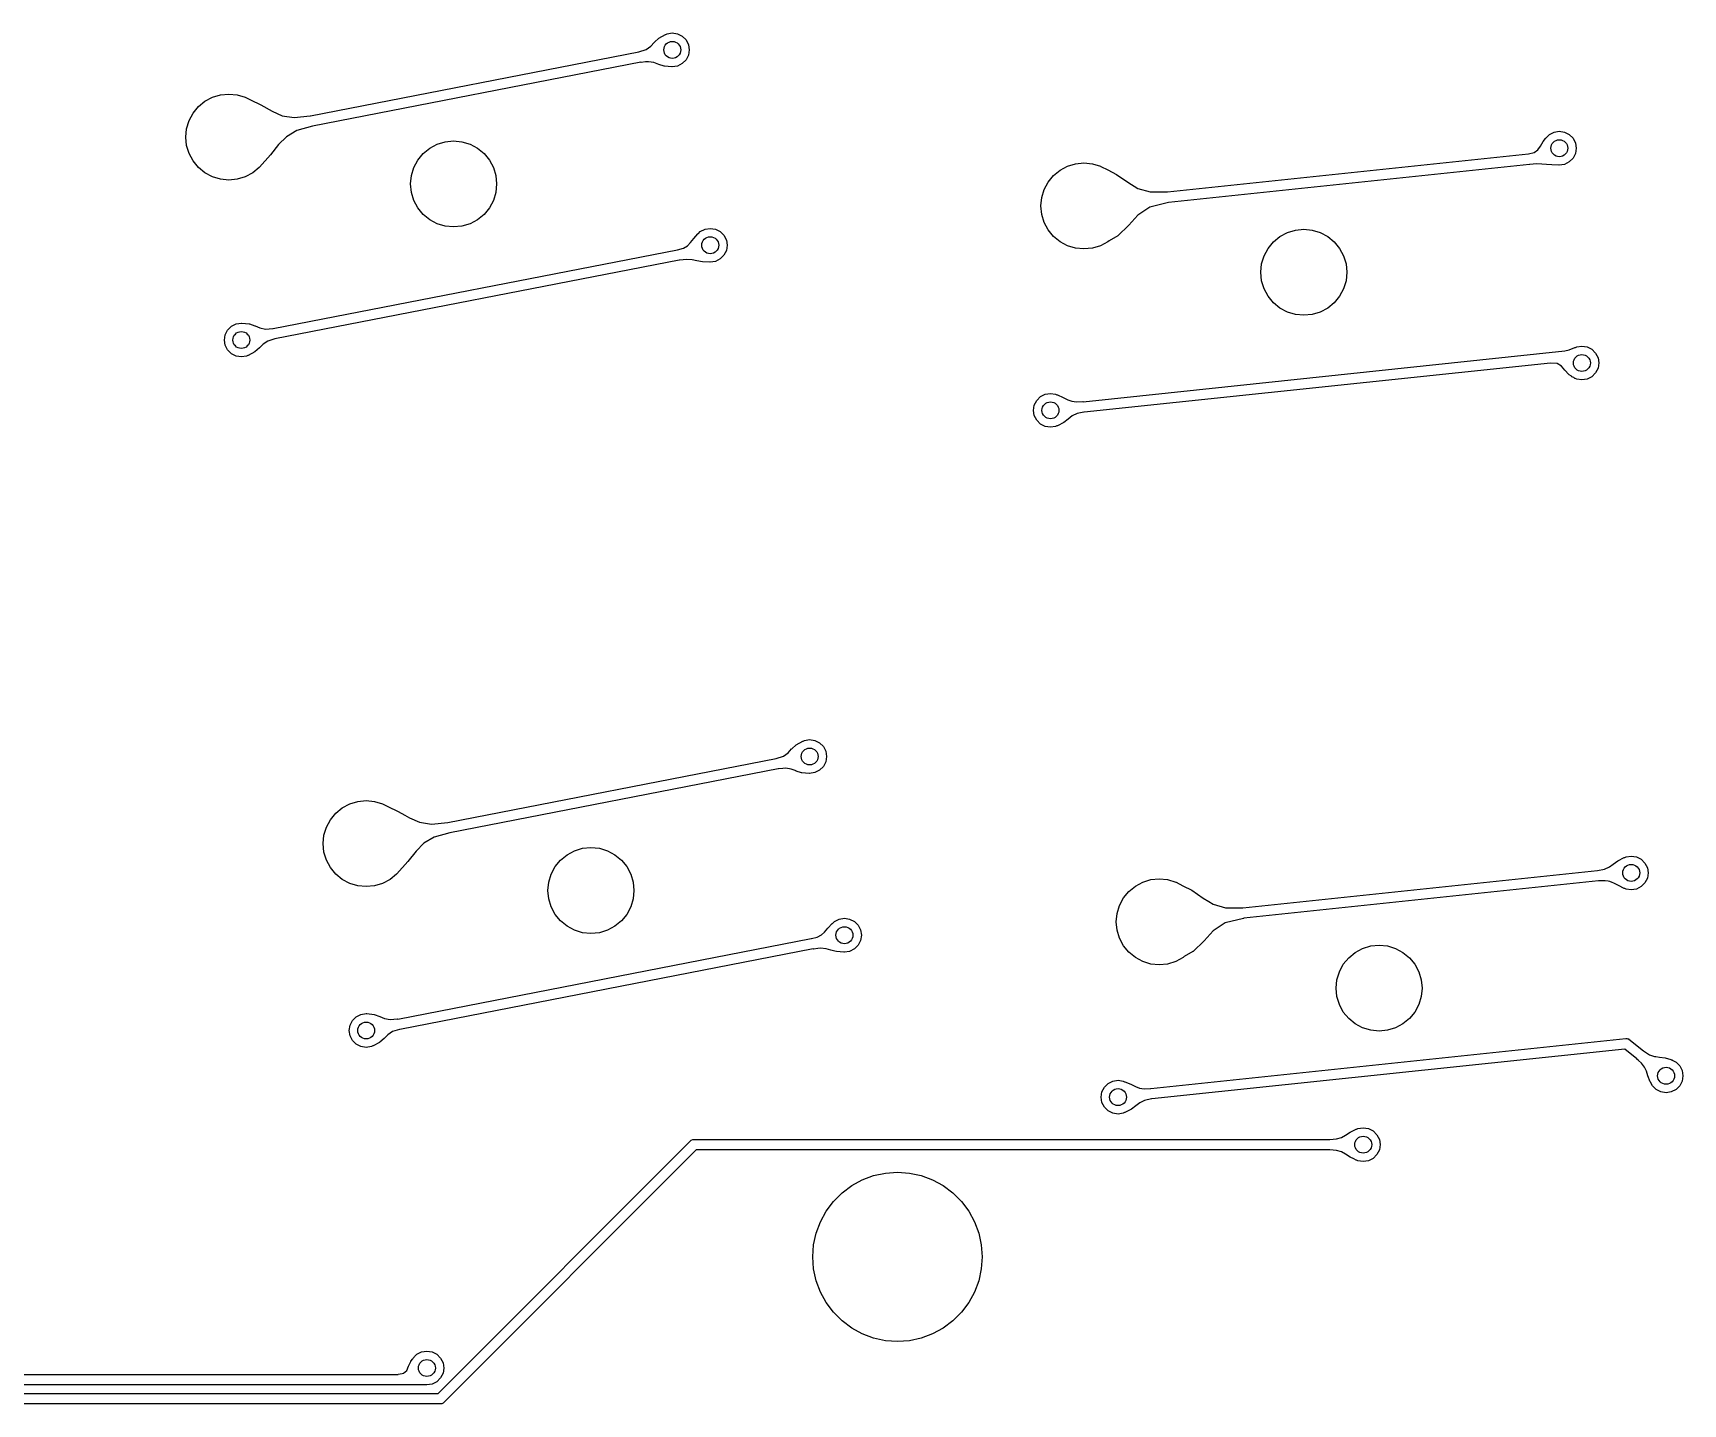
# Model space of a CAD drawing. Extents: x 95 to 380, y -206 to -92.
# Drawn here: x 341.39 to 380.36, y -153.58 to -121.2 of the extents above; entities that cross this region are included whole.
import ezdxf

# ---------------------------------------------------------------- set-up
doc = ezdxf.new("R2010")
doc.units = 0
doc.layers.add('BLACK', color=7, linetype='CONTINUOUS')

msp = doc.modelspace()

# ---------------------------------------------------------------- linework, layer by layer
at = {"layer": 'BLACK', "linetype": 'CONTINUOUS'}
for p, q in [((355.872881, -121.589011), (355.98262, -121.50981)), ((355.98262, -121.50981), (356.067594, -121.417843)), ((356.067594, -121.417843), (356.068223, -121.417213)), ((356.068223, -121.417213), (356.171274, -121.321577)), ((356.171274, -121.321577), (356.173542, -121.31993)), ((356.173542, -121.31993), (356.328006, -121.233971)), ((356.328006, -121.233971), (356.336901, -121.232944)), ((356.336901, -121.232944), (356.336978, -121.233005)), ((356.336978, -121.233005), (356.368917, -121.216732)), ((356.368917, -121.216732), (356.492524, -121.197155)), ((356.492524, -121.197155), (356.616131, -121.216732)), ((356.616131, -121.216732), (356.727638, -121.273548)), ((356.727638, -121.273548), (356.816131, -121.362041)), ((356.816131, -121.362041), (356.872947, -121.473548)), ((356.872947, -121.473548), (356.892524, -121.597155)), ((347.949667, -123.154177), (355.702338, -121.645397)), ((355.746692, -121.889013), (347.9943, -123.397738)), ((355.702338, -121.645397), (355.704941, -121.643437)), ((355.704941, -121.643437), (355.872881, -121.589011)), ((355.753321, -121.891077), (355.746692, -121.889013)), ((355.856636, -121.881658), (355.753321, -121.891077)), ((355.92711, -121.875233), (355.856636, -121.881658)), ((355.927111, -121.875233), (355.92711, -121.875233)), ((356.0582, -121.897835), (355.927111, -121.875233)), ((356.058202, -121.897836), (356.0582, -121.897835)), ((356.171796, -121.939238), (356.058202, -121.897836)), ((356.172432, -121.939449), (356.171796, -121.939238)), ((356.303758, -121.978954), (356.172432, -121.939449)), ((356.727638, -121.920762), (356.616131, -121.977578)), ((356.816131, -121.832269), (356.727638, -121.920762)), ((356.872947, -121.720762), (356.816131, -121.832269)), ((356.892524, -121.597155), (356.872947, -121.720762)), ((356.306019, -121.979397), (356.303758, -121.978954)), ((356.479746, -121.995938), (356.306019, -121.979397)), ((356.480826, -121.995991), (356.479746, -121.995938)), ((356.482034, -121.995493), (356.480826, -121.995991)), ((356.492524, -121.997155), (356.482034, -121.995493)), ((356.616131, -121.977578), (356.492524, -121.997155)), ((345.45398, -122.810145), (345.629633, -122.716256)), ((345.629633, -122.716256), (345.820227, -122.65844)), ((345.820227, -122.65844), (346.018439, -122.638918)), ((346.018439, -122.638918), (346.216651, -122.65844)), ((346.216651, -122.65844), (346.407245, -122.716256)), ((346.407245, -122.716256), (346.416788, -122.721357)), ((346.416788, -122.721357), (346.417794, -122.721358)), ((346.417794, -122.721358), (346.418386, -122.721624)), ((346.418386, -122.721624), (346.527972, -122.774422)), ((345.079777, -123.266112), (345.173666, -123.090459)), ((345.173666, -123.090459), (345.300019, -122.936498)), ((345.300019, -122.936498), (345.45398, -122.810145)), ((346.527972, -122.774422), (346.772038, -122.892013)), ((346.772038, -122.892013), (346.772711, -122.892366)), ((346.772711, -122.892366), (347.039623, -123.044)), ((347.039623, -123.044), (347.279004, -123.151358)), ((345.002439, -123.654918), (345.021961, -123.456706)), ((345.021961, -123.456706), (345.079777, -123.266112)), ((347.279004, -123.151358), (347.560579, -123.1939)), ((347.622541, -123.503533), (347.377661, -123.64651)), ((347.560579, -123.1939), (347.943702, -123.15243)), ((347.622549, -123.503529), (347.622541, -123.503533)), ((347.991727, -123.399599), (347.622549, -123.503529)), ((347.943702, -123.15243), (347.949667, -123.154177)), ((347.9943, -123.397738), (347.991727, -123.399599)), ((377.317283, -123.538411), (377.44089, -123.518834)), ((377.44089, -123.518834), (377.564497, -123.538411)), ((345.021961, -123.85313), (345.002439, -123.654918)), ((345.079777, -124.043724), (345.021961, -123.85313)), ((347.196023, -123.833737), (347.006455, -124.073021)), ((347.377659, -123.646512), (347.196023, -123.833737)), ((347.377661, -123.64651), (347.377659, -123.646512)), ((350.762812, -123.917519), (350.938465, -123.82363)), ((350.938465, -123.82363), (351.129059, -123.765814)), ((351.129059, -123.765814), (351.327271, -123.746292)), ((351.327271, -123.746292), (351.525483, -123.765814)), ((351.525483, -123.765814), (351.716077, -123.82363)), ((351.716077, -123.82363), (351.89173, -123.917519)), ((376.933511, -123.956028), (376.992293, -123.868276)), ((376.992293, -123.868276), (377.056013, -123.76098)), ((377.056013, -123.76098), (377.056998, -123.759571)), ((377.056998, -123.759571), (377.114411, -123.689355)), ((377.114411, -123.689355), (377.117283, -123.68372)), ((377.117283, -123.68372), (377.126807, -123.674195)), ((377.126807, -123.674195), (377.149877, -123.645982)), ((377.149877, -123.645982), (377.157766, -123.641747)), ((377.157766, -123.641747), (377.15891, -123.642092)), ((377.15891, -123.642092), (377.205776, -123.595227)), ((377.205776, -123.595227), (377.317283, -123.538411)), ((377.564497, -123.538411), (377.676004, -123.595227)), ((377.676004, -123.595227), (377.764497, -123.68372)), ((377.764497, -123.68372), (377.821313, -123.795227)), ((377.821313, -123.795227), (377.84089, -123.918834)), ((345.173666, -124.219377), (345.079777, -124.043724)), ((345.300019, -124.373338), (345.173666, -124.219377)), ((347.00599, -124.073572), (346.7451, -124.364158)), ((347.006455, -124.073021), (347.00599, -124.073572)), ((350.388609, -124.373486), (350.482498, -124.197833)), ((350.482498, -124.197833), (350.608851, -124.043872)), ((350.608851, -124.043872), (350.762812, -123.917519)), ((351.89173, -123.917519), (352.045691, -124.043872)), ((352.045691, -124.043872), (352.172044, -124.197833)), ((352.172044, -124.197833), (352.265933, -124.373486)), ((365.826223, -124.343812), (366.016817, -124.285996)), ((366.016817, -124.285996), (366.215029, -124.266474)), ((366.215029, -124.266474), (366.413241, -124.285996)), ((366.413241, -124.285996), (366.603835, -124.343812)), ((368.187013, -124.951496), (376.710996, -124.05373)), ((376.735201, -124.300153), (368.211336, -125.197906)), ((376.710996, -124.05373), (376.713814, -124.051948)), ((376.713814, -124.051948), (376.848053, -124.019415)), ((376.741289, -124.302177), (376.735201, -124.300153)), ((376.90557, -124.290364), (376.741289, -124.302177)), ((376.848053, -124.019415), (376.933511, -123.956028)), ((376.905584, -124.290364), (376.90557, -124.290364)), ((377.030572, -124.29251), (376.905584, -124.290364)), ((377.030585, -124.29251), (377.030572, -124.29251)), ((377.030587, -124.292511), (377.030585, -124.29251)), ((377.030592, -124.292511), (377.030587, -124.292511)), ((377.030599, -124.292512), (377.030592, -124.292511)), ((377.138845, -124.302548), (377.030599, -124.292512)), ((377.138898, -124.30255), (377.138845, -124.302548)), ((377.138898, -124.302553), (377.138898, -124.30255)), ((377.264037, -124.313588), (377.138898, -124.302553)), ((377.564497, -124.299257), (377.44089, -124.318834)), ((377.676004, -124.242441), (377.564497, -124.299257)), ((377.764497, -124.153948), (377.676004, -124.242441)), ((377.821313, -124.042441), (377.764497, -124.153948)), ((377.84089, -123.918834), (377.821313, -124.042441)), ((345.45398, -124.499691), (345.300019, -124.373338)), ((345.629633, -124.59358), (345.45398, -124.499691)), ((345.820227, -124.651396), (345.629633, -124.59358)), ((346.018439, -124.670918), (345.820227, -124.651396)), ((346.216651, -124.651396), (346.018439, -124.670918)), ((346.407245, -124.59358), (346.216651, -124.651396)), ((346.582898, -124.499691), (346.407245, -124.59358)), ((346.736859, -124.373338), (346.582898, -124.499691)), ((346.743935, -124.364715), (346.736859, -124.373338)), ((346.7451, -124.364158), (346.743935, -124.364715)), ((350.311271, -124.762292), (350.330793, -124.56408)), ((350.330793, -124.56408), (350.388609, -124.373486)), ((352.265933, -124.373486), (352.323749, -124.56408)), ((352.323749, -124.56408), (352.343271, -124.762292)), ((365.370256, -124.718015), (365.496609, -124.564054)), ((365.496609, -124.564054), (365.65057, -124.437701)), ((365.65057, -124.437701), (365.826223, -124.343812)), ((366.603835, -124.343812), (366.613882, -124.349182)), ((366.613882, -124.349182), (366.614273, -124.349183)), ((366.614273, -124.349183), (366.615107, -124.349569)), ((366.615107, -124.349569), (366.775496, -124.431479)), ((366.775496, -124.431479), (366.983219, -124.537562)), ((366.983219, -124.537562), (366.984463, -124.538299)), ((366.984463, -124.538299), (367.252414, -124.720364)), ((377.264719, -124.313628), (377.264037, -124.313588)), ((377.428873, -124.318478), (377.264719, -124.313628)), ((377.42919, -124.318483), (377.428873, -124.318478)), ((377.431826, -124.317398), (377.42919, -124.318483)), ((377.44089, -124.318834), (377.431826, -124.317398)), ((350.330793, -124.960504), (350.311271, -124.762292)), ((350.388609, -125.151098), (350.330793, -124.960504)), ((352.323749, -124.960504), (352.265933, -125.151098)), ((352.343271, -124.762292), (352.323749, -124.960504)), ((365.199029, -125.282474), (365.218551, -125.084262)), ((365.218551, -125.084262), (365.276367, -124.893668)), ((365.276367, -124.893668), (365.370256, -124.718015)), ((367.252414, -124.720364), (367.489733, -124.866317)), ((367.489733, -124.866317), (367.776071, -124.950842)), ((367.776071, -124.950842), (368.181096, -124.949075)), ((368.181096, -124.949075), (368.187013, -124.951496)), ((350.482498, -125.326751), (350.388609, -125.151098)), ((350.608851, -125.480712), (350.482498, -125.326751)), ((352.172044, -125.326751), (352.045691, -125.480712)), ((352.265933, -125.151098), (352.172044, -125.326751)), ((365.218551, -125.480686), (365.199029, -125.282474)), ((367.768258, -125.30798), (367.488834, -125.497647)), ((368.207894, -125.200091), (367.768258, -125.30798)), ((368.211336, -125.197906), (368.207894, -125.200091)), ((350.762812, -125.607065), (350.608851, -125.480712)), ((350.938465, -125.700954), (350.762812, -125.607065)), ((351.129059, -125.75877), (350.938465, -125.700954)), ((351.327271, -125.778292), (351.129059, -125.75877)), ((351.525483, -125.75877), (351.327271, -125.778292)), ((351.716077, -125.700954), (351.525483, -125.75877)), ((351.89173, -125.607065), (351.716077, -125.700954)), ((352.045691, -125.480712), (351.89173, -125.607065)), ((357.15421, -125.887199), (357.265717, -125.830383)), ((357.265717, -125.830383), (357.389324, -125.810806)), ((357.389324, -125.810806), (357.512931, -125.830383)), ((357.512931, -125.830383), (357.624438, -125.887199)), ((365.276367, -125.67128), (365.218551, -125.480686)), ((365.370256, -125.846933), (365.276367, -125.67128)), ((365.496609, -126.000894), (365.370256, -125.846933)), ((367.272531, -125.734753), (367.01443, -125.985358)), ((367.273025, -125.734244), (367.272531, -125.734753)), ((367.488834, -125.497647), (367.273025, -125.734244)), ((371.01834, -125.909662), (371.208934, -125.851846)), ((371.208934, -125.851846), (371.407146, -125.832324)), ((371.407146, -125.832324), (371.605358, -125.851846)), ((371.605358, -125.851846), (371.795952, -125.909662)), ((356.755691, -126.277833), (356.851797, -126.220818)), ((356.851797, -126.220818), (356.922777, -126.145826)), ((356.922777, -126.145826), (356.997686, -126.049658)), ((356.997686, -126.049658), (356.998163, -126.049089)), ((356.998163, -126.049089), (357.098252, -125.937164)), ((357.098252, -125.937164), (357.10632, -125.933282)), ((357.10632, -125.933282), (357.107658, -125.93375)), ((357.107658, -125.93375), (357.15421, -125.887199)), ((357.624438, -125.887199), (357.712931, -125.975692)), ((357.712931, -125.975692), (357.769747, -126.087199)), ((357.769747, -126.087199), (357.789324, -126.210806)), ((357.789324, -126.210806), (357.769747, -126.334413)), ((365.65057, -126.127247), (365.496609, -126.000894)), ((365.826223, -126.221136), (365.65057, -126.127247)), ((366.016817, -126.278952), (365.826223, -126.221136)), ((366.603835, -126.221136), (366.413241, -126.278952)), ((366.779488, -126.127247), (366.603835, -126.221136)), ((366.806957, -126.104703), (366.779488, -126.127247)), ((367.012098, -125.987115), (366.806957, -126.104703)), ((367.01443, -125.985358), (367.012098, -125.987115)), ((370.562373, -126.283865), (370.688726, -126.129904)), ((370.688726, -126.129904), (370.842687, -126.003551)), ((370.842687, -126.003551), (371.01834, -125.909662)), ((371.795952, -125.909662), (371.971605, -126.003551)), ((371.971605, -126.003551), (372.125566, -126.129904)), ((372.125566, -126.129904), (372.251919, -126.283865)), ((347.064746, -128.177102), (356.613522, -126.318888)), ((356.657236, -126.562628), (347.108639, -128.420807)), ((356.613522, -126.318888), (356.615535, -126.317432)), ((356.615535, -126.317432), (356.755691, -126.277833)), ((356.663723, -126.564419), (356.657236, -126.562628)), ((356.833114, -126.543417), (356.663723, -126.564419)), ((356.833115, -126.543417), (356.833114, -126.543417)), ((356.962304, -126.551209), (356.833115, -126.543417)), ((356.962308, -126.551209), (356.962304, -126.551209)), ((356.962316, -126.551211), (356.962308, -126.551209)), ((357.074896, -126.574652), (356.962316, -126.551211)), ((357.075111, -126.574695), (357.074896, -126.574652)), ((357.205124, -126.599229), (357.075111, -126.574695)), ((357.206566, -126.599409), (357.205124, -126.599229)), ((357.376926, -126.610032), (357.206566, -126.599409)), ((357.377625, -126.610055), (357.376926, -126.610032)), ((357.379558, -126.609259), (357.377625, -126.610055)), ((357.389324, -126.610806), (357.379558, -126.609259)), ((357.512931, -126.591229), (357.389324, -126.610806)), ((357.624438, -126.534413), (357.512931, -126.591229)), ((357.712931, -126.44592), (357.624438, -126.534413)), ((357.769747, -126.334413), (357.712931, -126.44592)), ((366.215029, -126.298474), (366.016817, -126.278952)), ((366.413241, -126.278952), (366.215029, -126.298474)), ((370.410668, -126.650112), (370.468484, -126.459518)), ((370.468484, -126.459518), (370.562373, -126.283865)), ((372.251919, -126.283865), (372.345808, -126.459518)), ((372.345808, -126.459518), (372.403624, -126.650112)), ((370.391146, -126.848324), (370.410668, -126.650112)), ((370.410668, -127.046536), (370.391146, -126.848324)), ((372.403624, -126.650112), (372.423146, -126.848324)), ((372.423146, -126.848324), (372.403624, -127.046536)), ((370.468484, -127.23713), (370.410668, -127.046536)), ((370.562373, -127.412783), (370.468484, -127.23713)), ((370.688726, -127.566744), (370.562373, -127.412783)), ((372.251919, -127.412783), (372.125566, -127.566744)), ((372.345808, -127.23713), (372.251919, -127.412783)), ((372.403624, -127.046536), (372.345808, -127.23713)), ((370.842687, -127.693097), (370.688726, -127.566744)), ((371.01834, -127.786986), (370.842687, -127.693097)), ((371.208934, -127.844802), (371.01834, -127.786986)), ((371.795952, -127.786986), (371.605358, -127.844802)), ((371.971605, -127.693097), (371.795952, -127.786986)), ((372.125566, -127.566744), (371.971605, -127.693097)), ((345.990968, -128.212876), (346.079461, -128.124383)), ((346.079461, -128.124383), (346.190968, -128.067567)), ((346.190968, -128.067567), (346.314575, -128.04799)), ((346.314575, -128.04799), (346.325312, -128.04969)), ((346.325312, -128.04969), (346.326272, -128.049296)), ((346.326272, -128.049296), (346.327471, -128.049361)), ((346.327471, -128.049361), (346.502433, -128.067968)), ((346.502433, -128.067968), (346.504955, -128.068523)), ((346.504955, -128.068523), (346.636628, -128.113255)), ((346.636628, -128.113255), (346.637368, -128.113535)), ((346.637368, -128.113535), (346.751105, -128.161216)), ((346.751105, -128.161216), (346.882702, -128.188992)), ((346.882702, -128.188992), (347.058059, -128.17494)), ((347.058059, -128.17494), (347.064746, -128.177102)), ((371.407146, -127.864324), (371.208934, -127.844802)), ((371.605358, -127.844802), (371.407146, -127.864324)), ((345.914575, -128.44799), (345.934152, -128.324383)), ((345.934152, -128.571597), (345.914575, -128.44799)), ((345.934152, -128.324383), (345.990968, -128.212876)), ((345.990968, -128.683104), (345.934152, -128.571597)), ((346.827787, -128.549051), (346.740496, -128.635173)), ((346.827789, -128.549049), (346.827787, -128.549051)), ((346.827792, -128.549047), (346.827789, -128.549049)), ((346.939067, -128.474805), (346.827792, -128.549047)), ((346.939068, -128.474804), (346.939067, -128.474805)), ((346.939071, -128.474803), (346.939068, -128.474804)), ((347.10619, -128.422631), (346.939071, -128.474803)), ((347.108639, -128.420807), (347.10619, -128.422631)), ((377.850382, -128.610474), (377.973989, -128.590897)), ((377.973989, -128.590897), (378.097596, -128.610474)), ((346.079461, -128.771597), (345.990968, -128.683104)), ((346.190968, -128.828413), (346.079461, -128.771597)), ((346.314575, -128.84799), (346.190968, -128.828413)), ((346.438182, -128.828413), (346.314575, -128.84799)), ((346.470006, -128.812197), (346.438182, -128.828413)), ((346.47013, -128.812297), (346.470006, -128.812197)), ((346.479036, -128.811365), (346.47013, -128.812297)), ((346.633102, -128.727811), (346.479036, -128.811365)), ((346.635182, -128.726372), (346.633102, -128.727811)), ((346.739937, -128.63569), (346.635182, -128.726372)), ((346.740496, -128.635173), (346.739937, -128.63569)), ((366.193805, -129.904508), (377.571748, -128.706414)), ((377.571748, -128.706414), (377.674287, -128.677586)), ((377.674287, -128.677586), (377.810304, -128.625415)), ((377.810304, -128.625415), (377.819254, -128.625652)), ((377.819254, -128.625652), (377.819699, -128.626107)), ((377.819699, -128.626107), (377.850382, -128.610474)), ((378.097596, -128.610474), (378.209103, -128.66729)), ((378.209103, -128.66729), (378.297596, -128.755783)), ((378.297596, -128.755783), (378.354412, -128.86729)), ((378.354412, -128.86729), (378.373989, -128.990897)), ((377.229448, -128.991429), (366.216701, -130.151068)), ((377.236107, -128.994738), (377.229448, -128.991429)), ((377.390528, -129.005322), (377.236107, -128.994738)), ((377.390529, -129.005322), (377.390528, -129.005322)), ((377.39053, -129.005323), (377.390529, -129.005322)), ((377.49272, -129.068775), (377.39053, -129.005323)), ((377.492721, -129.068776), (377.49272, -129.068775)), ((377.572086, -129.163036), (377.492721, -129.068776)), ((377.572439, -129.163436), (377.572086, -129.163036)), ((377.667416, -129.266322), (377.572439, -129.163436)), ((377.669922, -129.268375), (377.667416, -129.266322)), ((377.728412, -129.304041), (377.669922, -129.268375)), ((377.738875, -129.314504), (377.728412, -129.304041)), ((377.779594, -129.335251), (377.738875, -129.314504)), ((377.809271, -129.353348), (377.779594, -129.335251)), ((377.810861, -129.354159), (377.809271, -129.353348)), ((377.816726, -129.354171), (377.810861, -129.354159)), ((377.850382, -129.37132), (377.816726, -129.354171)), ((378.209103, -129.314504), (378.097596, -129.37132)), ((378.297596, -129.226011), (378.209103, -129.314504)), ((378.354412, -129.114504), (378.297596, -129.226011)), ((378.373989, -128.990897), (378.354412, -129.114504)), ((365.186988, -129.785442), (365.298495, -129.728626)), ((365.298495, -129.728626), (365.422102, -129.709049)), ((365.422102, -129.709049), (365.545709, -129.728626)), ((365.545709, -129.728626), (365.576755, -129.744445)), ((365.576755, -129.744445), (365.576874, -129.744327)), ((365.576874, -129.744327), (365.585829, -129.744346)), ((365.585829, -129.744346), (365.58617, -129.744495)), ((365.58617, -129.744495), (365.723412, -129.806879)), ((377.973989, -129.390897), (377.850382, -129.37132)), ((378.097596, -129.37132), (377.973989, -129.390897)), ((365.022102, -130.109049), (365.041679, -129.985442)), ((365.041679, -130.232656), (365.022102, -130.109049)), ((365.041679, -129.985442), (365.098495, -129.873935)), ((365.098495, -129.873935), (365.186988, -129.785442)), ((365.723412, -129.806879), (365.723647, -129.80699)), ((365.723647, -129.80699), (365.83094, -129.859556)), ((365.83094, -129.859556), (365.926503, -129.894678)), ((365.926503, -129.894678), (366.039363, -129.909631)), ((366.039363, -129.909631), (366.187596, -129.902289)), ((366.187596, -129.902289), (366.193805, -129.904508)), ((365.098495, -130.344163), (365.041679, -130.232656)), ((365.186988, -130.432656), (365.098495, -130.344163)), ((365.298495, -130.489472), (365.186988, -130.432656)), ((365.422102, -130.509049), (365.298495, -130.489472)), ((365.545709, -130.489472), (365.422102, -130.509049)), ((365.577349, -130.47335), (365.545709, -130.489472)), ((365.577542, -130.473512), (365.577349, -130.47335)), ((365.586464, -130.472746), (365.577542, -130.473512)), ((365.73624, -130.395082), (365.586464, -130.472746)), ((365.737872, -130.394056), (365.73624, -130.395082)), ((365.844741, -130.313936), (365.737872, -130.394056)), ((365.844922, -130.313798), (365.844741, -130.313936)), ((365.936604, -130.242231), (365.844922, -130.313798)), ((366.050522, -130.185744), (365.936604, -130.242231)), ((366.050527, -130.185742), (366.050522, -130.185744)), ((366.214364, -130.152486), (366.050527, -130.185742)), ((366.216701, -130.151068), (366.214364, -130.152486)), ((359.417293, -138.007597), (359.571757, -137.921637)), ((359.571757, -137.921637), (359.580652, -137.92061)), ((359.580652, -137.92061), (359.580729, -137.920671)), ((359.580729, -137.920671), (359.612668, -137.904398)), ((359.612668, -137.904398), (359.736275, -137.884821)), ((359.736275, -137.884821), (359.859882, -137.904398)), ((359.859882, -137.904398), (359.971389, -137.961214)), ((351.193407, -139.841845), (358.94609, -138.333063)), ((358.94609, -138.333063), (358.948692, -138.331104)), ((358.948692, -138.331104), (359.116632, -138.276678)), ((359.116632, -138.276678), (359.226371, -138.197476)), ((359.226371, -138.197476), (359.226375, -138.197471)), ((359.226375, -138.197471), (359.226379, -138.197468)), ((359.226379, -138.197468), (359.31134, -138.105516)), ((359.31134, -138.105516), (359.311974, -138.10488)), ((359.311974, -138.10488), (359.415025, -138.009244)), ((359.415025, -138.009244), (359.417293, -138.007597)), ((359.971389, -137.961214), (360.059882, -138.049707)), ((360.059882, -138.049707), (360.116698, -138.161214)), ((360.116698, -138.161214), (360.136275, -138.284821)), ((360.136275, -138.284821), (360.116698, -138.408428)), ((358.990442, -138.576679), (351.238041, -140.085407)), ((358.997072, -138.578744), (358.990442, -138.576679)), ((359.100387, -138.569325), (358.997072, -138.578744)), ((359.170861, -138.5629), (359.100387, -138.569325)), ((359.170862, -138.5629), (359.170861, -138.5629)), ((359.301951, -138.585501), (359.170862, -138.5629)), ((359.415552, -138.626907), (359.301949, -138.585501)), ((359.301949, -138.585501), (359.301951, -138.585501)), ((359.416189, -138.627118), (359.415552, -138.626907)), ((359.547509, -138.66662), (359.416189, -138.627118)), ((359.54977, -138.667063), (359.547509, -138.66662)), ((359.723497, -138.683604), (359.54977, -138.667063)), ((359.724577, -138.683657), (359.723497, -138.683604)), ((359.725785, -138.683159), (359.724577, -138.683657)), ((359.736275, -138.684821), (359.725785, -138.683159)), ((359.859882, -138.665244), (359.736275, -138.684821)), ((359.971389, -138.608428), (359.859882, -138.665244)), ((360.059882, -138.519935), (359.971389, -138.608428)), ((360.116698, -138.408428), (360.059882, -138.519935)), ((348.543761, -139.624171), (348.697722, -139.497818)), ((348.697722, -139.497818), (348.873375, -139.403929)), ((348.873375, -139.403929), (349.063969, -139.346113)), ((349.063969, -139.346113), (349.262181, -139.326591)), ((349.262181, -139.326591), (349.460393, -139.346113)), ((349.460393, -139.346113), (349.650987, -139.403929)), ((349.650987, -139.403929), (349.66053, -139.40903)), ((349.66053, -139.40903), (349.661536, -139.409031)), ((349.661536, -139.409031), (349.662128, -139.409297)), ((349.662128, -139.409297), (349.771714, -139.462095)), ((349.771714, -139.462095), (350.01578, -139.579686)), ((348.323519, -139.953785), (348.417408, -139.778132)), ((348.417408, -139.778132), (348.543761, -139.624171)), ((350.01578, -139.579686), (350.016453, -139.580039)), ((350.016453, -139.580039), (350.173657, -139.669346)), ((350.173657, -139.669346), (350.283359, -139.731668)), ((350.283359, -139.731668), (350.283362, -139.731669)), ((350.283362, -139.731669), (350.283365, -139.731671)), ((350.283365, -139.731671), (350.522746, -139.839028)), ((350.522746, -139.839028), (350.804321, -139.881569)), ((350.804321, -139.881569), (351.187444, -139.840099)), ((351.187444, -139.840099), (351.193407, -139.841845)), ((348.246181, -140.342591), (348.265703, -140.144379)), ((348.265703, -140.144379), (348.323519, -139.953785)), ((350.866283, -140.191202), (350.621403, -140.33418)), ((350.866291, -140.191198), (350.866283, -140.191202)), ((351.235469, -140.087267), (350.866291, -140.191198)), ((351.238041, -140.085407), (351.235469, -140.087267)), ((348.265703, -140.540803), (348.246181, -140.342591)), ((348.323519, -140.731397), (348.265703, -140.540803)), ((350.439766, -140.521408), (350.250198, -140.760693)), ((350.621401, -140.334182), (350.439766, -140.521408)), ((350.621403, -140.33418), (350.621401, -140.334182)), ((353.852593, -140.731545), (354.006554, -140.605192)), ((354.006554, -140.605192), (354.182207, -140.511303)), ((354.182207, -140.511303), (354.372801, -140.453487)), ((354.372801, -140.453487), (354.571013, -140.433965)), ((354.571013, -140.433965), (354.769225, -140.453487)), ((354.769225, -140.453487), (354.959819, -140.511303)), ((354.959819, -140.511303), (355.135472, -140.605192)), ((355.135472, -140.605192), (355.289433, -140.731545)), ((378.825311, -140.74702), (378.97502, -140.671202)), ((378.97502, -140.671202), (378.983948, -140.670523)), ((378.983948, -140.670523), (378.984173, -140.670716)), ((378.984173, -140.670716), (379.015722, -140.654642)), ((379.015722, -140.654642), (379.139329, -140.635065)), ((379.139329, -140.635065), (379.262936, -140.654642)), ((379.262936, -140.654642), (379.374443, -140.711458)), ((348.417408, -140.90705), (348.323519, -140.731397)), ((348.543761, -141.061011), (348.417408, -140.90705)), ((349.987677, -141.052388), (349.980601, -141.061011)), ((349.988842, -141.051831), (349.987677, -141.052388)), ((350.249733, -140.761244), (349.988842, -141.051831)), ((350.250198, -140.760693), (350.249733, -140.761244)), ((353.632351, -141.061159), (353.72624, -140.885506)), ((353.72624, -140.885506), (353.852593, -140.731545)), ((355.289433, -140.731545), (355.415786, -140.885506)), ((355.415786, -140.885506), (355.509675, -141.061159)), ((369.964005, -141.858368), (378.341593, -140.976032)), ((378.341593, -140.976032), (378.343802, -140.974707)), ((378.343802, -140.974707), (378.507222, -140.943144)), ((378.507222, -140.943144), (378.622273, -140.890719)), ((378.622273, -140.890719), (378.715643, -140.82397)), ((378.715643, -140.82397), (378.823869, -140.747885)), ((378.823869, -140.747885), (378.825311, -140.74702)), ((379.374443, -140.711458), (379.462936, -140.799951)), ((379.462936, -140.799951), (379.519752, -140.911458)), ((379.519752, -140.911458), (379.539329, -141.035065)), ((379.539329, -141.035065), (379.519752, -141.158672)), ((348.697722, -141.187364), (348.543761, -141.061011)), ((348.873375, -141.281253), (348.697722, -141.187364)), ((349.063969, -141.339069), (348.873375, -141.281253)), ((349.262181, -141.358591), (349.063969, -141.339069)), ((349.460393, -141.339069), (349.262181, -141.358591)), ((349.650987, -141.281253), (349.460393, -141.339069)), ((349.82664, -141.187364), (349.650987, -141.281253)), ((349.980601, -141.061011), (349.82664, -141.187364)), ((353.555013, -141.449965), (353.574535, -141.251753)), ((353.574535, -141.648177), (353.555013, -141.449965)), ((353.574535, -141.251753), (353.632351, -141.061159)), ((355.509675, -141.061159), (355.567491, -141.251753)), ((355.567491, -141.251753), (355.587013, -141.449965)), ((355.587013, -141.449965), (355.567491, -141.648177)), ((367.273594, -141.470917), (367.427555, -141.344564)), ((367.427555, -141.344564), (367.603208, -141.250675)), ((367.603208, -141.250675), (367.793802, -141.192859)), ((367.793802, -141.192859), (367.992014, -141.173337)), ((367.992014, -141.173337), (368.190226, -141.192859)), ((368.190226, -141.192859), (368.38082, -141.250675)), ((368.38082, -141.250675), (368.390867, -141.256045)), ((368.390867, -141.256045), (368.391258, -141.256046)), ((368.391258, -141.256046), (368.392092, -141.256432)), ((368.392092, -141.256432), (368.549398, -141.336767)), ((368.549398, -141.336767), (368.760205, -141.444426)), ((368.760205, -141.444426), (368.761449, -141.445163)), ((368.761449, -141.445163), (369.0294, -141.62723)), ((378.364105, -141.222633), (369.988318, -142.104779)), ((378.370353, -141.224934), (378.364105, -141.222633)), ((378.52017, -141.218951), (378.370353, -141.224934)), ((378.595638, -141.231528), (378.52017, -141.218951)), ((378.633368, -141.237816), (378.595638, -141.231528)), ((378.689749, -141.261432), (378.633368, -141.237816)), ((378.728863, -141.277815), (378.689749, -141.261432)), ((378.836267, -141.334657), (378.728863, -141.277815)), ((378.836795, -141.33492), (378.836267, -141.334657)), ((378.975202, -141.399462), (378.836795, -141.33492)), ((378.975646, -141.399658), (378.975202, -141.399462)), ((378.984601, -141.399677), (378.975646, -141.399658)), ((378.984631, -141.399646), (378.984601, -141.399677)), ((379.015722, -141.415488), (378.984631, -141.399646)), ((379.139329, -141.435065), (379.015722, -141.415488)), ((379.262936, -141.415488), (379.139329, -141.435065)), ((379.374443, -141.358672), (379.262936, -141.415488)), ((379.462936, -141.270179), (379.374443, -141.358672)), ((379.519752, -141.158672), (379.462936, -141.270179)), ((353.632351, -141.838771), (353.574535, -141.648177)), ((353.72624, -142.014424), (353.632351, -141.838771)), ((355.509675, -141.838771), (355.415786, -142.014424)), ((355.567491, -141.648177), (355.509675, -141.838771)), ((366.995536, -141.991125), (367.053352, -141.800531)), ((367.053352, -141.800531), (367.147241, -141.624878)), ((367.147241, -141.624878), (367.273594, -141.470917)), ((369.0294, -141.62723), (369.162275, -141.70895)), ((369.162275, -141.70895), (369.266716, -141.773184)), ((369.266716, -141.773184), (369.266718, -141.773184)), ((369.266718, -141.773184), (369.266719, -141.773185)), ((369.266719, -141.773185), (369.553057, -141.857712)), ((353.852593, -142.168385), (353.72624, -142.014424)), ((354.006554, -142.294738), (353.852593, -142.168385)), ((355.289433, -142.168385), (355.135472, -142.294738)), ((355.415786, -142.014424), (355.289433, -142.168385)), ((360.265674, -142.23188), (360.273805, -142.228136)), ((360.273805, -142.228136), (360.2752, -142.228651)), ((360.2752, -142.228651), (360.321645, -142.182207)), ((360.321645, -142.182207), (360.433152, -142.125391)), ((360.433152, -142.125391), (360.556759, -142.105814)), ((360.556759, -142.105814), (360.680366, -142.125391)), ((360.680366, -142.125391), (360.791873, -142.182207)), ((360.791873, -142.182207), (360.880366, -142.2707)), ((366.976014, -142.189337), (366.995536, -141.991125)), ((366.995536, -142.387549), (366.976014, -142.189337)), ((369.545246, -142.214848), (369.265821, -142.404514)), ((369.98488, -142.106961), (369.545246, -142.214848)), ((369.553057, -141.857712), (369.958083, -141.855945)), ((369.958083, -141.855945), (369.964005, -141.858368)), ((369.988318, -142.104779), (369.98488, -142.106961)), ((350.012193, -144.48554), (359.774542, -142.585811)), ((354.182207, -142.388627), (354.006554, -142.294738)), ((354.372801, -142.446443), (354.182207, -142.388627)), ((354.571013, -142.465965), (354.372801, -142.446443)), ((354.769225, -142.446443), (354.571013, -142.465965)), ((354.959819, -142.388627), (354.769225, -142.446443)), ((355.135472, -142.294738), (354.959819, -142.388627)), ((359.774542, -142.585811), (359.776284, -142.584573)), ((359.776284, -142.584573), (359.915196, -142.547791)), ((359.915196, -142.547791), (360.013514, -142.497005)), ((360.013514, -142.497005), (360.087908, -142.429571)), ((360.087908, -142.429571), (360.165511, -142.340173)), ((360.165511, -142.340173), (360.165744, -142.339913)), ((360.165744, -142.339913), (360.265674, -142.23188)), ((360.880366, -142.2707), (360.937182, -142.382207)), ((360.937182, -142.382207), (360.956759, -142.505814)), ((360.956759, -142.505814), (360.937182, -142.629421)), ((367.053352, -142.578143), (366.995536, -142.387549)), ((367.147241, -142.753796), (367.053352, -142.578143)), ((369.265821, -142.404514), (369.05001, -142.64111)), ((359.817524, -142.829693), (350.056072, -144.729248)), ((359.824103, -142.831619), (359.817524, -142.829693)), ((359.929971, -142.820134), (359.824103, -142.831619)), ((359.995639, -142.813011), (359.929971, -142.820134)), ((359.995641, -142.813011), (359.995639, -142.813011)), ((359.995644, -142.813011), (359.995641, -142.813011)), ((360.125883, -142.827703), (359.995644, -142.813011)), ((360.239142, -142.859525), (360.125883, -142.827703)), ((360.239565, -142.859635), (360.239142, -142.859525)), ((360.327257, -142.880775), (360.239565, -142.859635)), ((360.370325, -142.891158), (360.327257, -142.880775)), ((360.372158, -142.891449), (360.370325, -142.891158)), ((360.544181, -142.904835), (360.372158, -142.891449)), ((360.54506, -142.90487), (360.544181, -142.904835)), ((360.546655, -142.904213), (360.54506, -142.90487)), ((360.556759, -142.905814), (360.546655, -142.904213)), ((360.680366, -142.886237), (360.556759, -142.905814)), ((360.791873, -142.829421), (360.680366, -142.886237)), ((360.880366, -142.740928), (360.791873, -142.829421)), ((360.937182, -142.629421), (360.880366, -142.740928)), ((367.273594, -142.907757), (367.147241, -142.753796)), ((367.427555, -143.03411), (367.273594, -142.907757)), ((368.789083, -142.893978), (368.583942, -143.011566)), ((368.791415, -142.892221), (368.789083, -142.893978)), ((369.049516, -142.641619), (368.791415, -142.892221)), ((369.05001, -142.64111), (369.049516, -142.641619)), ((372.465711, -143.036767), (372.619672, -142.910414)), ((372.619672, -142.910414), (372.795325, -142.816525)), ((372.795325, -142.816525), (372.985919, -142.758709)), ((372.985919, -142.758709), (373.184131, -142.739187)), ((373.184131, -142.739187), (373.382343, -142.758709)), ((373.382343, -142.758709), (373.572937, -142.816525)), ((373.572937, -142.816525), (373.74859, -142.910414)), ((373.74859, -142.910414), (373.902551, -143.036767)), ((367.603208, -143.127999), (367.427555, -143.03411)), ((367.793802, -143.185815), (367.603208, -143.127999)), ((367.992014, -143.205337), (367.793802, -143.185815)), ((368.190226, -143.185815), (367.992014, -143.205337)), ((368.38082, -143.127999), (368.190226, -143.185815)), ((368.556473, -143.03411), (368.38082, -143.127999)), ((368.583942, -143.011566), (368.556473, -143.03411)), ((372.187653, -143.556975), (372.245469, -143.366381)), ((372.245469, -143.366381), (372.339358, -143.190728)), ((372.339358, -143.190728), (372.465711, -143.036767)), ((373.902551, -143.036767), (374.028904, -143.190728)), ((374.028904, -143.190728), (374.122793, -143.366381)), ((374.122793, -143.366381), (374.180609, -143.556975)), ((372.168131, -143.755187), (372.187653, -143.556975)), ((372.187653, -143.953399), (372.168131, -143.755187)), ((374.180609, -143.556975), (374.200131, -143.755187)), ((374.200131, -143.755187), (374.180609, -143.953399)), ((372.245469, -144.143993), (372.187653, -143.953399)), ((372.339358, -144.319646), (372.245469, -144.143993)), ((374.122793, -144.143993), (374.028904, -144.319646)), ((374.180609, -143.953399), (374.122793, -144.143993)), ((348.881592, -144.632819), (348.938408, -144.521312)), ((348.938408, -144.521312), (349.026901, -144.432819)), ((349.026901, -144.432819), (349.138408, -144.376003)), ((349.138408, -144.376003), (349.262015, -144.356426)), ((349.262015, -144.356426), (349.272752, -144.358126)), ((349.272752, -144.358126), (349.273712, -144.357732)), ((349.273712, -144.357732), (349.274911, -144.357797)), ((349.274911, -144.357797), (349.449873, -144.376404)), ((349.449873, -144.376404), (349.452395, -144.376959)), ((349.452395, -144.376959), (349.584068, -144.421691)), ((349.584068, -144.421691), (349.584808, -144.421971)), ((349.584808, -144.421971), (349.698545, -144.469652)), ((349.698545, -144.469652), (349.830142, -144.497428)), ((349.830142, -144.497428), (350.005499, -144.483376)), ((350.005499, -144.483376), (350.012193, -144.48554)), ((372.465711, -144.473607), (372.339358, -144.319646)), ((372.619672, -144.59996), (372.465711, -144.473607)), ((373.902551, -144.473607), (373.74859, -144.59996)), ((374.028904, -144.319646), (373.902551, -144.473607)), ((348.862015, -144.756426), (348.881592, -144.632819)), ((348.881592, -144.880033), (348.862015, -144.756426)), ((348.938408, -144.99154), (348.881592, -144.880033)), ((349.687377, -144.944126), (349.582622, -145.034808)), ((349.687936, -144.943609), (349.687377, -144.944126)), ((349.775227, -144.857487), (349.687936, -144.943609)), ((349.775229, -144.857485), (349.775227, -144.857487)), ((349.775232, -144.857483), (349.775229, -144.857485)), ((349.886507, -144.783241), (349.775232, -144.857483)), ((349.886508, -144.78324), (349.886507, -144.783241)), ((349.886511, -144.783239), (349.886508, -144.78324)), ((350.05363, -144.731067), (349.886511, -144.783239)), ((350.056072, -144.729248), (350.05363, -144.731067)), ((367.790746, -146.124553), (379.011725, -144.942928)), ((372.795325, -144.693849), (372.619672, -144.59996)), ((372.985919, -144.751665), (372.795325, -144.693849)), ((373.184131, -144.771187), (372.985919, -144.751665)), ((373.382343, -144.751665), (373.184131, -144.771187)), ((373.572937, -144.693849), (373.382343, -144.751665)), ((373.74859, -144.59996), (373.572937, -144.693849)), ((379.011725, -144.942928), (379.036217, -144.942768)), ((379.036217, -144.942768), (379.036228, -144.942767)), ((379.036228, -144.942767), (379.056593, -144.9488)), ((379.056593, -144.9488), (379.082993, -144.956619)), ((379.082993, -144.956619), (379.083551, -144.95707)), ((379.083551, -144.95707), (379.426146, -145.233389)), ((349.026901, -145.080033), (348.938408, -144.99154)), ((349.138408, -145.136849), (349.026901, -145.080033)), ((349.262015, -145.156426), (349.138408, -145.136849)), ((349.385622, -145.136849), (349.262015, -145.156426)), ((349.417446, -145.120633), (349.385622, -145.136849)), ((349.41757, -145.120733), (349.417446, -145.120633)), ((349.426476, -145.119801), (349.41757, -145.120733)), ((349.580542, -145.036247), (349.426476, -145.119801)), ((349.582622, -145.034808), (349.580542, -145.036247)), ((378.983873, -145.194832), (367.813659, -146.371111)), ((379.272567, -145.427677), (378.983873, -145.194832)), ((379.426146, -145.233389), (379.431967, -145.234815)), ((379.431967, -145.234815), (379.571337, -145.327149)), ((379.571337, -145.327149), (379.57134, -145.32715)), ((379.57134, -145.32715), (379.691836, -145.367761)), ((379.273981, -145.430662), (379.272567, -145.427677)), ((379.314147, -145.467036), (379.273981, -145.430662)), ((379.383988, -145.530284), (379.314147, -145.467036)), ((379.453219, -145.620661), (379.383988, -145.530284)), ((379.495959, -145.713068), (379.453219, -145.620661)), ((379.534651, -145.82609), (379.495959, -145.713068)), ((379.691836, -145.367761), (379.716124, -145.370753)), ((379.716124, -145.370753), (379.807293, -145.381985)), ((379.807293, -145.381985), (379.807427, -145.382003)), ((379.807427, -145.382003), (379.939728, -145.400929)), ((379.939728, -145.400929), (379.94159, -145.401354)), ((379.94159, -145.401354), (380.075446, -145.443794)), ((380.075446, -145.443794), (380.085077, -145.44532)), ((380.085077, -145.44532), (380.093017, -145.449365)), ((380.093017, -145.449365), (380.10242, -145.452347)), ((380.10242, -145.452347), (380.107867, -145.456932)), ((380.107867, -145.456932), (380.196584, -145.502136)), ((380.196584, -145.502136), (380.285077, -145.590629)), ((380.285077, -145.590629), (380.341893, -145.702136)), ((380.341893, -145.702136), (380.36147, -145.825743)), ((366.638629, -146.20549), (366.695445, -146.093983)), ((366.695445, -146.093983), (366.783938, -146.00549)), ((366.783938, -146.00549), (366.895445, -145.948674)), ((366.895445, -145.948674), (367.019052, -145.929097)), ((367.019052, -145.929097), (367.142659, -145.948674)), ((367.142659, -145.948674), (367.173705, -145.964493)), ((367.173705, -145.964493), (367.173824, -145.964375)), ((367.173824, -145.964375), (367.182779, -145.964394)), ((367.182779, -145.964394), (367.18312, -145.964543)), ((367.18312, -145.964543), (367.320362, -146.026927)), ((367.320362, -146.026927), (367.320597, -146.027038)), ((367.320597, -146.027038), (367.42789, -146.079604)), ((367.42789, -146.079604), (367.523453, -146.114726)), ((367.523453, -146.114726), (367.636313, -146.129679)), ((367.636313, -146.129679), (367.784546, -146.122337)), ((367.784546, -146.122337), (367.790746, -146.124553)), ((379.534735, -145.826324), (379.534651, -145.82609)), ((379.587677, -145.967507), (379.534735, -145.826324)), ((379.587813, -145.967853), (379.587677, -145.967507)), ((379.593265, -145.973329), (379.587813, -145.967853)), ((379.637863, -146.060857), (379.593265, -145.973329)), ((379.726356, -146.14935), (379.637863, -146.060857)), ((380.285077, -146.060857), (380.196584, -146.14935)), ((380.341893, -145.94935), (380.285077, -146.060857)), ((380.36147, -145.825743), (380.341893, -145.94935)), ((366.619052, -146.329097), (366.638629, -146.20549)), ((366.638629, -146.452704), (366.619052, -146.329097)), ((366.695445, -146.564211), (366.638629, -146.452704)), ((367.533554, -146.462279), (367.441872, -146.533846)), ((367.647472, -146.405792), (367.533554, -146.462279)), ((367.647477, -146.40579), (367.647472, -146.405792)), ((367.811314, -146.372534), (367.647477, -146.40579)), ((367.813659, -146.371111), (367.811314, -146.372534)), ((379.837863, -146.206166), (379.726356, -146.14935)), ((379.96147, -146.225743), (379.837863, -146.206166)), ((380.085077, -146.206166), (379.96147, -146.225743)), ((380.196584, -146.14935), (380.085077, -146.206166)), ((366.783938, -146.652704), (366.695445, -146.564211)), ((366.895445, -146.70952), (366.783938, -146.652704)), ((367.019052, -146.729097), (366.895445, -146.70952)), ((367.142659, -146.70952), (367.019052, -146.729097)), ((367.174299, -146.693398), (367.142659, -146.70952)), ((367.174492, -146.69356), (367.174299, -146.693398)), ((367.183414, -146.692794), (367.174492, -146.69356)), ((367.33319, -146.61513), (367.183414, -146.692794)), ((367.334822, -146.614104), (367.33319, -146.61513)), ((367.441691, -146.533984), (367.334822, -146.614104)), ((367.441872, -146.533846), (367.441691, -146.533984)), ((372.178935, -147.31441), (372.294621, -147.279172)), ((372.294621, -147.279172), (372.294622, -147.279171)), ((372.294622, -147.279171), (372.294627, -147.27917)), ((372.294627, -147.27917), (372.390317, -147.225838)), ((372.390317, -147.225838), (372.499227, -147.159123)), ((372.499227, -147.159123), (372.500204, -147.158589)), ((372.500204, -147.158589), (372.645314, -147.088009)), ((372.645314, -147.088009), (372.654251, -147.087473)), ((372.654251, -147.087473), (372.654526, -147.087717)), ((372.654526, -147.087717), (372.685926, -147.071718)), ((372.685926, -147.071718), (372.809533, -147.052141)), ((372.809533, -147.052141), (372.93314, -147.071718)), ((372.93314, -147.071718), (373.044647, -147.128534)), ((373.044647, -147.128534), (373.13314, -147.217027)), ((373.13314, -147.217027), (373.189956, -147.328534)), ((350.961118, -153.327144), (356.921145, -147.363754)), ((357.057952, -147.577134), (351.097921, -153.540529)), ((356.921145, -147.363754), (356.940087, -147.348209)), ((356.940087, -147.348209), (356.940088, -147.348208)), ((356.940088, -147.348208), (356.977526, -147.332701)), ((356.977526, -147.332701), (356.985147, -147.329544)), ((356.985147, -147.329544), (356.985148, -147.329544)), ((356.985148, -147.329544), (372.018321, -147.327261)), ((372.014236, -147.574863), (357.057952, -147.577134)), ((372.020356, -147.577954), (372.014236, -147.574863)), ((372.018321, -147.327261), (372.020354, -147.326328)), ((372.020354, -147.326328), (372.178931, -147.314411)), ((372.17893, -147.589869), (372.020356, -147.577954)), ((372.178936, -147.58987), (372.17893, -147.589869)), ((372.178931, -147.314411), (372.178933, -147.31441)), ((372.178933, -147.31441), (372.178935, -147.31441)), ((372.294623, -147.625107), (372.178936, -147.58987)), ((372.294626, -147.625109), (372.294623, -147.625107)), ((372.390323, -147.678445), (372.294626, -147.625109)), ((372.499212, -147.745146), (372.390323, -147.678445)), ((373.189956, -147.575748), (373.13314, -147.687255)), ((373.189956, -147.328534), (373.209533, -147.452141)), ((373.209533, -147.452141), (373.189956, -147.575748)), ((372.500205, -147.74569), (372.499212, -147.745146)), ((372.587136, -147.787973), (372.500205, -147.74569)), ((372.645323, -147.816275), (372.587136, -147.787973)), ((372.645928, -147.816549), (372.645323, -147.816275)), ((372.654534, -147.816569), (372.645928, -147.816549)), ((372.685926, -147.832564), (372.654534, -147.816569)), ((372.809533, -147.852141), (372.685926, -147.832564)), ((372.93314, -147.832564), (372.809533, -147.852141)), ((373.044647, -147.775748), (372.93314, -147.832564)), ((373.13314, -147.687255), (373.044647, -147.775748)), ((360.500306, -148.590507), (360.728745, -148.419499)), ((360.728745, -148.419499), (360.979197, -148.282742)), ((360.979197, -148.282742), (361.246562, -148.18302)), ((361.246562, -148.18302), (361.525397, -148.122363)), ((361.525397, -148.122363), (361.810027, -148.102006)), ((361.810027, -148.102006), (362.094657, -148.122363)), ((362.094657, -148.122363), (362.373492, -148.18302)), ((362.373492, -148.18302), (362.640857, -148.282742)), ((362.640857, -148.282742), (362.891309, -148.419499)), ((362.891309, -148.419499), (363.119748, -148.590507)), ((360.12752, -149.020724), (360.298528, -148.792285)), ((360.298528, -148.792285), (360.500306, -148.590507)), ((363.119748, -148.590507), (363.321526, -148.792285)), ((363.321526, -148.792285), (363.492534, -149.020724)), ((359.990763, -149.271176), (360.12752, -149.020724)), ((363.492534, -149.020724), (363.629291, -149.271176)), ((359.830384, -149.817376), (359.891041, -149.538541)), ((359.891041, -149.538541), (359.990763, -149.271176)), ((363.629291, -149.271176), (363.729013, -149.538541)), ((363.729013, -149.538541), (363.78967, -149.817376)), ((359.810027, -150.102006), (359.830384, -149.817376)), ((363.78967, -149.817376), (363.810027, -150.102006)), ((359.830384, -150.386636), (359.810027, -150.102006)), ((359.891041, -150.665471), (359.830384, -150.386636)), ((363.78967, -150.386636), (363.729013, -150.665471)), ((363.810027, -150.102006), (363.78967, -150.386636)), ((359.990763, -150.932836), (359.891041, -150.665471)), ((363.729013, -150.665471), (363.629291, -150.932836)), ((360.12752, -151.183288), (359.990763, -150.932836)), ((360.298528, -151.411727), (360.12752, -151.183288)), ((363.492534, -151.183288), (363.321526, -151.411727)), ((363.629291, -150.932836), (363.492534, -151.183288)), ((360.500306, -151.613505), (360.298528, -151.411727)), ((363.321526, -151.411727), (363.119748, -151.613505)), ((360.728745, -151.784513), (360.500306, -151.613505)), ((360.979197, -151.92127), (360.728745, -151.784513)), ((361.246562, -152.020992), (360.979197, -151.92127)), ((362.640857, -151.92127), (362.373492, -152.020992)), ((362.891309, -151.784513), (362.640857, -151.92127)), ((363.119748, -151.613505), (362.891309, -151.784513)), ((350.461764, -152.403529), (350.573271, -152.346713)), ((350.573271, -152.346713), (350.696878, -152.327136)), ((350.696878, -152.327136), (350.820485, -152.346713)), ((350.820485, -152.346713), (350.931992, -152.403529)), ((361.525397, -152.081649), (361.246562, -152.020992)), ((361.810027, -152.102006), (361.525397, -152.081649)), ((362.094657, -152.081649), (361.810027, -152.102006)), ((362.373492, -152.020992), (362.094657, -152.081649)), ((350.219143, -152.785156), (350.266213, -152.687219)), ((350.266213, -152.687219), (350.31933, -152.570948)), ((350.31933, -152.570948), (350.320605, -152.568803)), ((350.320605, -152.568803), (350.362802, -152.512567)), ((350.362802, -152.512567), (350.373271, -152.492022)), ((350.373271, -152.492022), (350.393092, -152.4722)), ((350.393092, -152.4722), (350.405955, -152.455059)), ((350.405955, -152.455059), (350.41366, -152.4505)), ((350.41366, -152.4505), (350.414561, -152.450731)), ((350.414561, -152.450731), (350.461764, -152.403529)), ((350.931992, -152.403529), (351.020485, -152.492022)), ((351.020485, -152.492022), (351.077301, -152.603529)), ((351.077301, -152.603529), (351.096878, -152.727136)), ((351.096878, -152.727136), (351.077301, -152.850743)), ((320.998754, -152.879533), (350.014973, -152.877182)), ((350.016017, -153.124781), (321.071532, -153.127127)), ((350.014973, -152.877182), (350.01839, -152.875389)), ((350.020501, -153.126639), (350.016017, -153.124781)), ((350.01839, -152.875389), (350.112504, -152.858146)), ((350.685208, -153.126639), (350.020501, -153.126639)), ((350.112504, -152.858146), (350.14466, -152.852255)), ((350.14466, -152.852255), (350.14466, -152.852254)), ((350.14466, -152.852254), (350.144664, -152.852254)), ((350.144664, -152.852254), (350.219143, -152.785156)), ((350.687574, -153.125662), (350.685208, -153.126639)), ((350.696878, -153.127136), (350.687574, -153.125662)), ((350.820485, -153.107559), (350.696878, -153.127136)), ((350.931992, -153.050743), (350.820485, -153.107559)), ((351.020485, -152.96225), (350.931992, -153.050743)), ((351.077301, -152.850743), (351.020485, -152.96225)), ((321.185148, -153.329538), (350.961118, -153.327144)), ((351.033919, -153.574739), (321.257925, -153.577132)), ((351.03392, -153.574739), (351.033919, -153.574739)), ((351.047117, -153.569272), (351.03392, -153.574739)), ((351.078979, -153.556075), (351.047117, -153.569272)), ((351.078984, -153.556069), (351.078979, -153.556075)), ((351.097921, -153.540529), (351.078984, -153.556069))]:
    msp.add_line(p, q, dxfattribs=at)
at = {"layer": 'BLACK'}
for centre in [(356.492524, -121.597155), (377.44089, -123.918834), (357.389324, -126.210806), (346.314575, -128.44799), (377.973989, -128.990897), (365.422102, -130.109049), (359.736275, -138.284821), (379.139329, -141.035065), (360.556759, -142.505814), (349.262015, -144.756426), (379.96147, -145.825743), (367.019052, -146.329097), (372.809533, -147.452141), (350.696878, -152.727136)]:
    msp.add_circle(centre, 0.2, dxfattribs=at)

doc.saveas('drawing.dxf')
